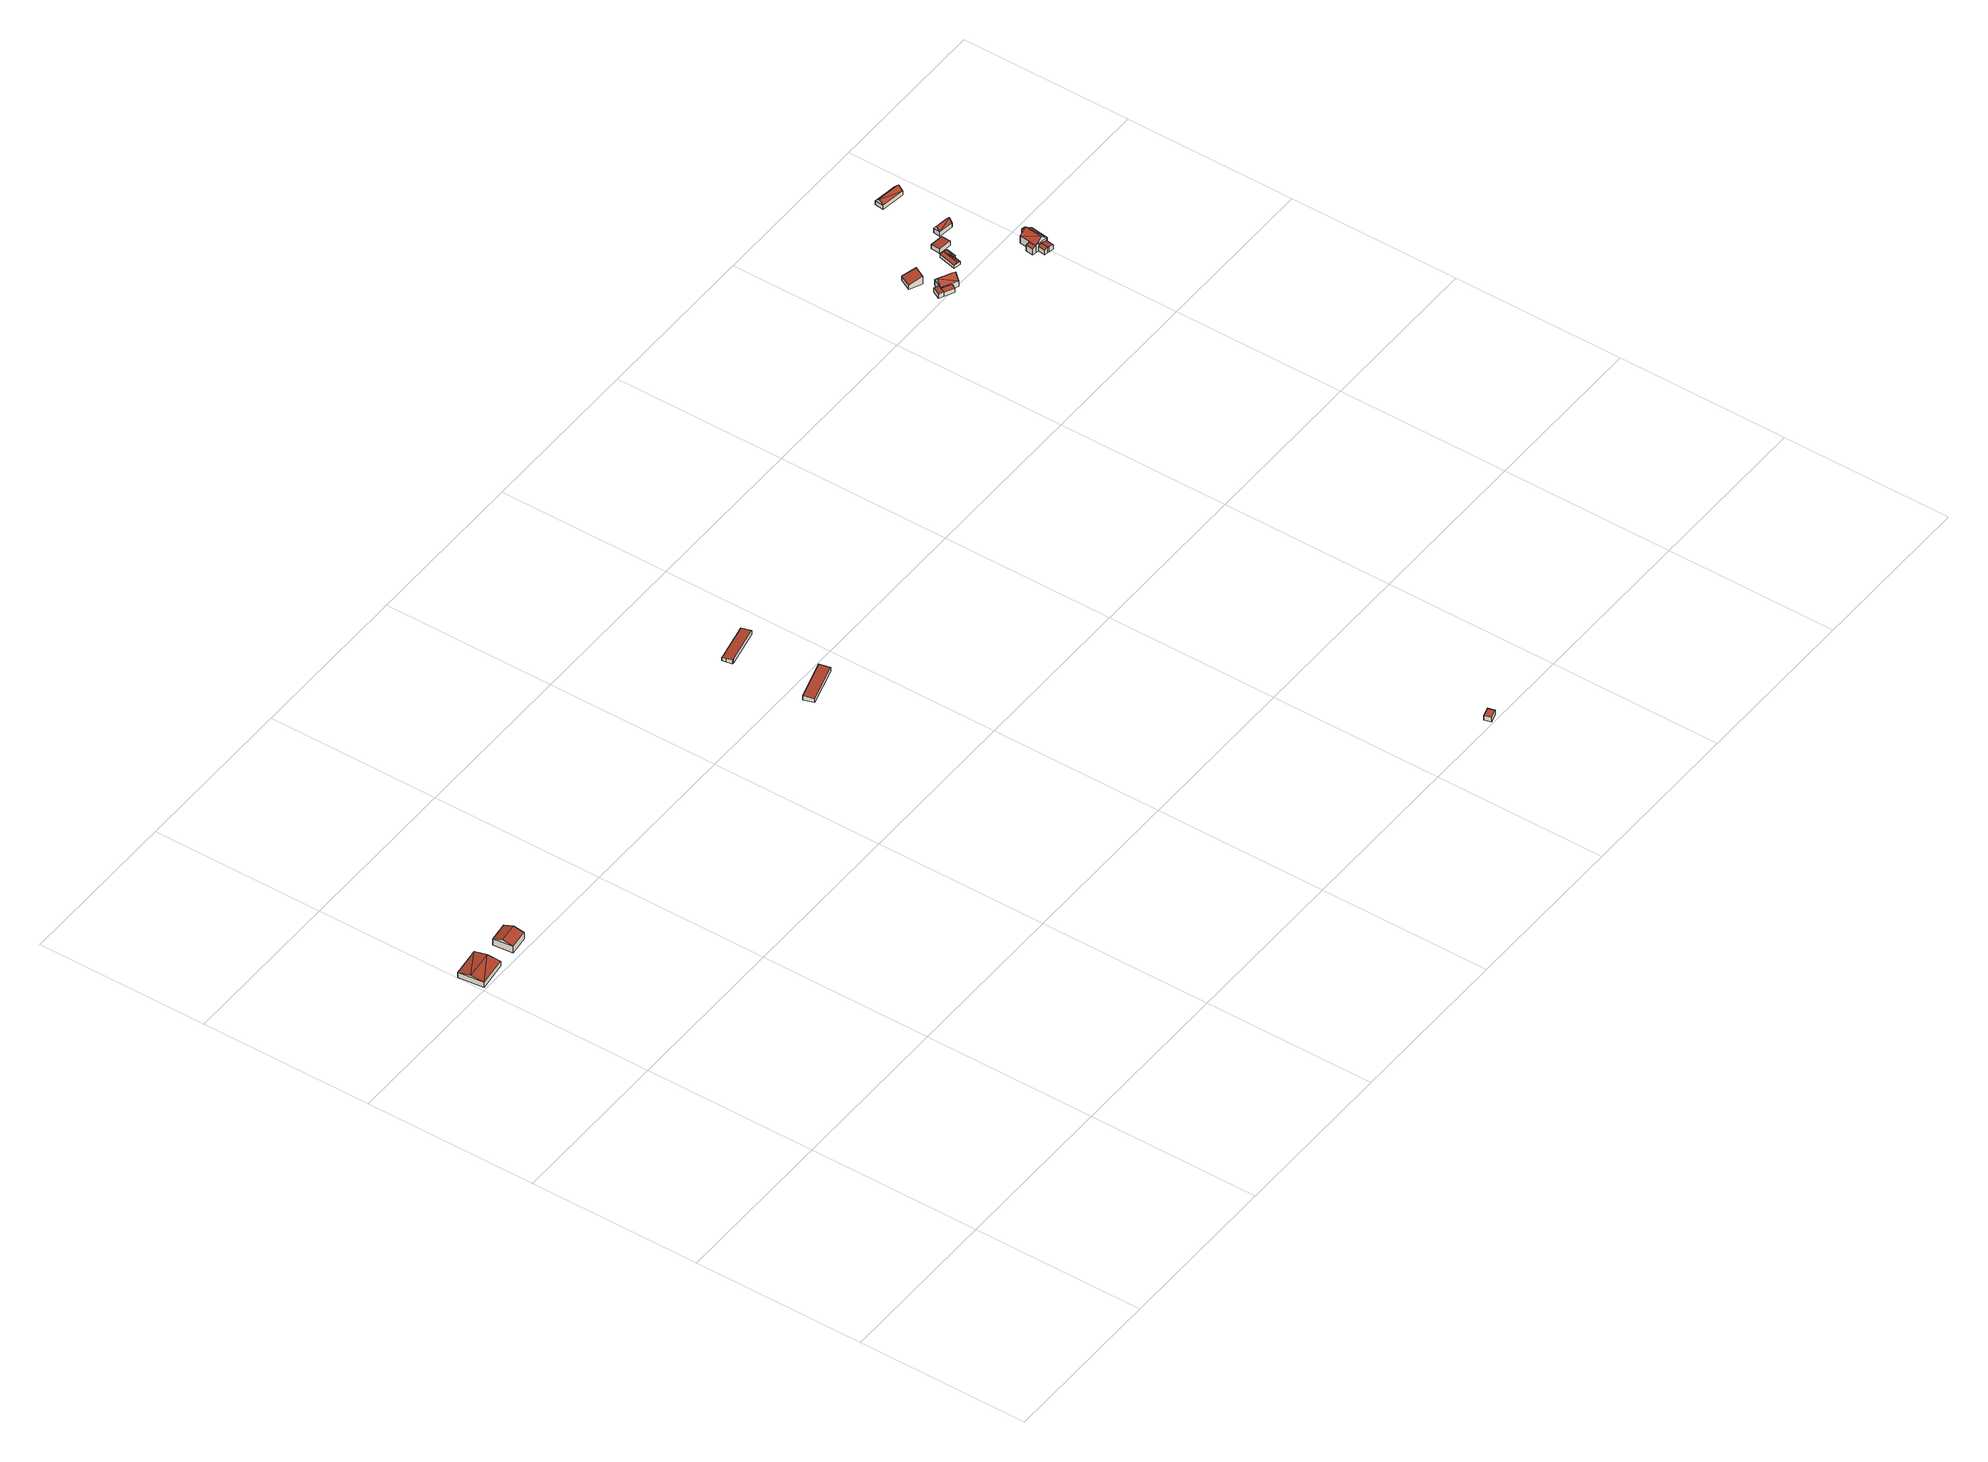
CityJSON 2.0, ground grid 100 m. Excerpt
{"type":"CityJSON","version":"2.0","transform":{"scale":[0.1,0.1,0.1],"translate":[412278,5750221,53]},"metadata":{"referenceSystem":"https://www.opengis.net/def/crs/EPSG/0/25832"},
"CityObjects":{
"building1":{"type":"Building","attributes":{"Gemeindeschluessel":"05570040","Geometrietyp2DReferenz":"3000","function":"31001_2700","roofType":"3100","measuredHeight":4.62},"geometry":[{"type":"Solid","lod":"2","boundaries":[[[[0,1,2,3]],[[4,5,1,0]],[[6,7,5,4]],[[3,2,7,6]],[[0,8,4]],[[6,9,3]],[[9,8,0]],[[0,3,9]],[[6,4,8]],[[8,9,6]],[[1,5,7,2]]]],"semantics":{"surfaces":[{"type":"WallSurface"},{"type":"RoofSurface"},{"type":"GroundSurface"}],"values":[[0,0,0,0,0,0,1,1,1,1,2]]}}]},
"building2":{"type":"Building","attributes":{"Gemeindeschluessel":"05570040","Geometrietyp2DReferenz":"3000","function":"31001_2700","roofType":"3100","measuredHeight":6.14},"geometry":[{"type":"Solid","lod":"2","boundaries":[[[[10,11,12,13]],[[14,15,11,10]],[[16,17,15,14]],[[13,12,17,16]],[[10,18,14]],[[16,19,13]],[[13,19,18,10]],[[14,18,19,16]],[[11,15,17,12]]]],"semantics":{"surfaces":[{"type":"WallSurface"},{"type":"RoofSurface"},{"type":"GroundSurface"}],"values":[[0,0,0,0,0,0,1,1,2]]}}]},
"building3":{"type":"Building","attributes":{"Gemeindeschluessel":"05570040","Geometrietyp2DReferenz":"3000","function":"31001_2700","roofType":"2100","measuredHeight":3.05},"geometry":[{"type":"Solid","lod":"2","boundaries":[[[[20,21,22,23]],[[24,25,21,20]],[[26,27,25,24]],[[23,22,27,26]],[[24,20,23,26]],[[21,25,27,22]]]],"semantics":{"surfaces":[{"type":"WallSurface"},{"type":"RoofSurface"},{"type":"GroundSurface"}],"values":[[0,0,0,0,1,2]]}}]},
"building4":{"type":"Building","attributes":{"Gemeindeschluessel":"05570040","Geometrietyp2DReferenz":"3000","function":"31001_2700","roofType":"2100","measuredHeight":2.76},"geometry":[{"type":"Solid","lod":"2","boundaries":[[[[28,29,30,31]],[[32,33,29,28]],[[34,35,33,32]],[[36,37,35,34]],[[38,39,37,36]],[[40,41,39,38]],[[31,30,41,40]],[[38,36,34,32,28,31,40]],[[29,33,35,37,39,41,30]]]],"semantics":{"surfaces":[{"type":"WallSurface"},{"type":"RoofSurface"},{"type":"GroundSurface"}],"values":[[0,0,0,0,0,0,0,1,2]]}}]},
"building5":{"type":"Building","attributes":{"Gemeindeschluessel":"05570040","Geometrietyp2DReferenz":"3000","function":"51009_1610","roofType":"1000","measuredHeight":3.08},"geometry":[{"type":"Solid","lod":"2","boundaries":[[[[42,43,44,45]],[[46,47,43,42]],[[48,49,47,46]],[[45,44,49,48]],[[46,42,45,48]],[[43,47,49,44]]]],"semantics":{"surfaces":[{"type":"WallSurface"},{"type":"RoofSurface"},{"type":"GroundSurface"}],"values":[[0,0,0,0,1,2]]}}]},
"building6":{"type":"Building","attributes":{"Gemeindeschluessel":"05515000","Geometrietyp2DReferenz":"3000","function":"31001_2460","roofType":"2100","measuredHeight":5.09},"geometry":[{"type":"Solid","lod":"2","boundaries":[[[[50,51,52,53]],[[54,55,51,50]],[[56,57,55,54]],[[53,52,57,56]],[[54,50,53,56]],[[51,55,57,52]]]],"semantics":{"surfaces":[{"type":"WallSurface"},{"type":"RoofSurface"},{"type":"GroundSurface"}],"values":[[0,0,0,0,1,2]]}}]},
"building7":{"type":"Building","attributes":{"Gemeindeschluessel":"05515000","Geometrietyp2DReferenz":"3000","function":"31001_1000"},"address":[{"country":"Germany","locality":"Münster","thoroughfareNumber":"90","thoroughfareName":"Am Steintor"}],"children":["building7-1","building7-2","building7-3"]},
"building7-1":{"type":"BuildingPart","attributes":{"roofType":"2100","measuredHeight":3.21},"parents":["building7"],"geometry":[{"type":"Solid","lod":"2","boundaries":[[[[58,59,60,61,62]],[[63,64,59,58]],[[65,66,64,63]],[[63,58,62,67,68,65]],[[59,64,66,69,60]],[[67,62,61]],[[66,65,68,69]],[[69,68,67,61,60]]]],"semantics":{"surfaces":[{"type":"WallSurface"},{"type":"RoofSurface"},{"type":"GroundSurface"},{"type":"ClosureSurface"}],"values":[[0,0,0,1,2,0,3,3]]}}]},
"building7-2":{"type":"BuildingPart","attributes":{"roofType":"3100","measuredHeight":6.92},"parents":["building7"],"geometry":[{"type":"Solid","lod":"2","boundaries":[[[[70,71,72,73]],[[74,75,71,70]],[[70,76,74]],[[77,78,73]],[[76,70,73]],[[73,78,76]],[[74,76,78]],[[78,77,74]],[[71,75,79,69,66,72]],[[75,74,77,80,81,79]],[[68,69,79,81,80]],[[66,65,68,80,77,73,72]],[[69,68,65,66]]]],"semantics":{"surfaces":[{"type":"WallSurface"},{"type":"RoofSurface"},{"type":"GroundSurface"},{"type":"ClosureSurface"}],"values":[[0,0,0,0,1,1,1,1,2,0,3,0,3]]}}]},
"building7-3":{"type":"BuildingPart","attributes":{"roofType":"2100","measuredHeight":3.37},"parents":["building7"],"geometry":[{"type":"Solid","lod":"2","boundaries":[[[[82,83,79,81]],[[61,60,83,82]],[[81,80,67,61,82]],[[69,79,83,60]],[[67,80,68]],[[61,67,68,69,60]],[[69,68,80,81,79]]]],"semantics":{"surfaces":[{"type":"WallSurface"},{"type":"RoofSurface"},{"type":"GroundSurface"},{"type":"ClosureSurface"}],"values":[[0,0,1,2,0,3,3]]}}]},
"building8":{"type":"Building","attributes":{"Gemeindeschluessel":"05515000","Geometrietyp2DReferenz":"3000","function":"31001_2460","roofType":"5000","measuredHeight":2.92},"geometry":[{"type":"Solid","lod":"2","boundaries":[[[[84,85,86,87]],[[88,89,85,84]],[[90,91,89,88]],[[92,93,91,90]],[[94,95,93,92]],[[87,86,95,94]],[[96,92,90,97]],[[84,87,94]],[[84,94,96]],[[88,84,96]],[[96,97,88]],[[88,97,90]],[[92,96,94]],[[85,89,91,93,95,86]]]],"semantics":{"surfaces":[{"type":"WallSurface"},{"type":"RoofSurface"},{"type":"GroundSurface"}],"values":[[0,0,0,0,0,0,1,1,1,1,1,0,0,2]]}}]},
"building9":{"type":"Building","attributes":{"Gemeindeschluessel":"05515000","Geometrietyp2DReferenz":"3000","function":"31001_1310","roofType":"2100","measuredHeight":3.14},"geometry":[{"type":"Solid","lod":"2","boundaries":[[[[98,99,100,101]],[[102,103,99,98]],[[104,105,103,102]],[[101,100,105,104]],[[102,98,101,104]],[[99,103,105,100]]]],"semantics":{"surfaces":[{"type":"WallSurface"},{"type":"RoofSurface"},{"type":"GroundSurface"}],"values":[[0,0,0,0,1,2]]}}]},
"building10":{"type":"Building","attributes":{"Gemeindeschluessel":"05515000","Geometrietyp2DReferenz":"3000","function":"31001_2460","roofType":"3100","measuredHeight":5.31},"geometry":[{"type":"Solid","lod":"2","boundaries":[[[[106,107,108,109]],[[110,111,107,106]],[[112,113,111,110]],[[109,108,113,112]],[[106,114,110]],[[112,115,109]],[[115,114,106]],[[106,109,115]],[[114,115,112]],[[112,110,114]],[[107,111,113,108]]]],"semantics":{"surfaces":[{"type":"WallSurface"},{"type":"RoofSurface"},{"type":"GroundSurface"}],"values":[[0,0,0,0,0,0,1,1,1,1,2]]}}]},
"building11":{"type":"Building","attributes":{"Gemeindeschluessel":"05515000","Geometrietyp2DReferenz":"3000","function":"31001_1000"},"address":[{"country":"Germany","locality":"Münster","thoroughfareNumber":"88","thoroughfareName":"Am Steintor"}],"children":["building11-1","building11-2","building11-3","building11-4"]},
"building11-1":{"type":"BuildingPart","attributes":{"roofType":"3100","measuredHeight":3.96},"parents":["building11"],"geometry":[{"type":"Solid","lod":"2","boundaries":[[[[116,117,118,119]],[[120,121,117,116]],[[122,123,121,120]],[[124,125,123,122]],[[126,127,125,124]],[[128,129,127,126]],[[122,120,116,119,130,124]],[[128,126,124,130]],[[118,117,121,123,125,127,129,131]],[[118,131,130,119]],[[128,130,131,129]]]],"semantics":{"surfaces":[{"type":"WallSurface"},{"type":"RoofSurface"},{"type":"GroundSurface"},{"type":"ClosureSurface"}],"values":[[0,0,0,0,0,0,1,1,2,3,3]]}}]},
"building11-2":{"type":"BuildingPart","attributes":{"roofType":"5000","measuredHeight":5.47},"parents":["building11"],"geometry":[{"type":"Solid","lod":"2","boundaries":[[[[132,133,134,135]],[[136,137,133,132]],[[138,139,137,136]],[[140,141,139,138]],[[142,143,141,140]],[[144,145,143,142]],[[146,147,148,149]],[[150,151,147,146]],[[152,153,151,150]],[[154,155,153,152]],[[156,157,155,154]],[[158,159,157,156]],[[160,159,158]],[[161,162,159,160]],[[163,164,162,161]],[[165,166,164,163]],[[167,168,166,165]],[[169,170,168,167]],[[171,172,170,169]],[[173,174,172,171]],[[175,176,174,173]],[[177,178,176,175]],[[179,180,178,177]],[[181,182,180,179]],[[183,184,182,181]],[[185,186,184,183]],[[187,188,186,185]],[[189,190,188,187]],[[191,192,190,189]],[[135,134,192,191]],[[185,183,181,179,177,175,173,171,169,167,165,163,161,160,193,187]],[[158,156,154,152,150,146,149,194,195,193,160]],[[196,144,142,140,138,136,132,135,191,189,187,193,195]],[[133,137,139,141,143,145,197,148,147,151,153,155,157,159,162,164,166,168,170,172,174,176,178,180,182,184,186,188,190,192,134]],[[196,195,198]],[[145,144,196,198,197]],[[198,195,194]],[[198,194,149,148,197]]]],"semantics":{"surfaces":[{"type":"WallSurface"},{"type":"RoofSurface"},{"type":"GroundSurface"},{"type":"ClosureSurface"}],"values":[[0,0,0,0,0,0,0,0,0,0,0,0,0,0,0,0,0,0,0,0,0,0,0,0,0,0,0,0,0,0,1,1,1,2,0,3,0,3]]}}]},
"building11-3":{"type":"BuildingPart","attributes":{"roofType":"2100","measuredHeight":4.6},"parents":["building11"],"geometry":[{"type":"Solid","lod":"2","boundaries":[[[[199,200,201,202]],[[203,204,205,206]],[[202,201,204,203]],[[206,199,202,203]],[[200,205,204,201]],[[205,200,199,206]]]],"semantics":{"surfaces":[{"type":"WallSurface"},{"type":"RoofSurface"},{"type":"GroundSurface"},{"type":"ClosureSurface"}],"values":[[0,0,0,1,2,3]]}}]},
"building11-4":{"type":"BuildingPart","attributes":{"roofType":"3100","measuredHeight":8.29},"parents":["building11"],"geometry":[{"type":"Solid","lod":"2","boundaries":[[[[207,119,118,208,209]],[[210,206,205,129,128,211]],[[212,213,200,199,214]],[[215,149,148,213,212]],[[216,217,145,144,218]],[[209,208,217,216]],[[216,219,220,209]],[[221,222,209,220]],[[223,212,221,220]],[[212,214,210,224,221]],[[222,221,224,211,207]],[[224,210,211]],[[223,215,212]],[[223,220,219,218,196,198,194,215]],[[222,207,209]],[[219,216,218]],[[118,131,129,205,200,213,148,197,145,217,208]],[[130,119,207,211,128]],[[118,119,130,131]],[[129,131,130,128]],[[206,210,214,199]],[[200,205,206,199]],[[149,215,194]],[[196,218,144]],[[197,198,196,144,145]],[[148,149,194,198,197]]]],"semantics":{"surfaces":[{"type":"WallSurface"},{"type":"RoofSurface"},{"type":"GroundSurface"},{"type":"ClosureSurface"}],"values":[[0,0,0,0,0,0,1,1,1,1,0,0,0,0,0,0,2,0,3,3,0,3,0,0,3,3]]}}]},
"building12":{"type":"Building","attributes":{"Gemeindeschluessel":"05515000","Geometrietyp2DReferenz":"3000","function":"31001_1000","roofType":"3100","measuredHeight":5.23},"address":[{"country":"Germany","locality":"Münster","thoroughfareNumber":"86a","thoroughfareName":"Am Steintor"}],"geometry":[{"type":"Solid","lod":"2","boundaries":[[[[225,226,227,228]],[[229,230,226,225]],[[231,232,230,229]],[[228,227,232,231]],[[225,233,229]],[[231,234,228]],[[228,234,233]],[[233,225,228]],[[234,231,229]],[[229,233,234]],[[226,230,232,227]]]],"semantics":{"surfaces":[{"type":"WallSurface"},{"type":"RoofSurface"},{"type":"GroundSurface"}],"values":[[0,0,0,0,0,0,1,1,1,1,2]]}}]}
},
"vertices":[
[175,3180,43],[175,3180,10],[2,3159,10],[2,3159,43],[193,3029,43],[193,3029,10],[20,3008,43],[20,3008,10],[184,3105,56],[11,3084,56],
[312,3038,47],[312,3038,4],[426,3052,4],[426,3052,47],[298,3153,47],[298,3153,4],[412,3167,47],[412,3167,4],[305,3096,65],[419,3109,65],
[2880,2911,37],[2880,2911,10],[2864,2972,10],[2864,2972,41],[2650,2845,37],[2650,2845,10],[2633,2906,41],[2633,2906,10],
[2637,3375,34],[2637,3375,9],[2644,3341,9],[2644,3341,36],[2633,3400,32],[2633,3400,9],[2641,3401,32],[2641,3401,9],[2862,3445,32],[2862,3445,9],[2874,3386,36],[2874,3386,9],[2652,3342,36],[2652,3342,9],
[4523,64,37],[4523,64,6],[4468,49,6],[4468,49,37],[4534,25,37],[4534,25,6],[4479,8,37],[4479,8,6],
[5361,4182,39],[5361,4182,10],[5434,4146,10],[5434,4146,61],[5398,4248,39],[5398,4248,10],[5470,4211,61],[5470,4211,10],
[5393,4021,39],[5393,4021,11],[5420,4008,11],[5420,4008,39],[5420,4008,43],[5416,4068,39],[5416,4068,11],[5443,4054,43],[5443,4054,11],[5429,4027,43],[5433,4035,43],[5433,4035,11],
[5552,4050,48],[5552,4050,11],[5463,4094,11],[5463,4094,48],[5523,3990,48],[5523,3990,11],[5538,4020,80],[5433,4035,48],[5448,4064,80],[5489,4007,11],[5433,4035,45],[5489,4007,45],
[5476,3980,39],[5476,3980,11],
[5667,4122,33],[5667,4122,10],[5677,4120,10],[5677,4120,33],[5656,4074,33],[5656,4074,10],[5616,4082,33],[5616,4082,10],[5640,4186,33],[5640,4186,10],[5688,4175,33],[5688,4175,10],[5660,4181,40],[5636,4078,40],
[5668,4259,38],[5668,4259,11],[5662,4203,11],[5662,4203,42],[5747,4251,38],[5747,4251,11],[5740,4194,42],[5740,4194,11],
[5858,4302,42],[5858,4302,13],[5768,4314,13],[5768,4314,42],[5852,4262,42],[5852,4262,13],[5763,4274,42],[5763,4274,13],[5855,4282,66],[5766,4294,66],
[6012,3758,43],[6012,3758,13],[6019,3803,13],[6019,3803,43],[5983,3762,51],[5983,3762,13],[5983,3764,51],[5983,3764,13],[5976,3765,52],[5976,3765,13],[5954,3769,43],[5954,3769,13],[5960,3811,43],[5960,3811,13],[5981,3808,52],[5981,3808,13],
[6025,3931,57],[6025,3931,13],[6025,3933,13],[6025,3933,58],[6026,3929,56],[6026,3929,13],[6026,3926,56],[6026,3926,13],[6026,3924,56],[6026,3924,13],[6026,3923,56],[6026,3923,13],[6024,3908,56],[6024,3908,13],[5990,3930,55],[5990,3930,13],[5988,3913,13],[5988,3913,55],[5991,3933,55],[5991,3933,13],[5992,3935,56],[5992,3935,13],[5994,3937,57],[5994,3937,13],[5995,3939,57],[5995,3939,13],[5997,3940,58],[5997,3940,13],[5997,3940,59],[5998,3941,58],[5998,3941,13],[6000,3942,57],[6000,3942,13],[6001,3943,57],[6001,3943,13],[6003,3943,56],[6003,3943,13],[6006,3944,56],[6006,3944,13],[6008,3944,55],[6008,3944,13],[6011,3944,55],[6011,3944,13],[6012,3944,55],[6012,3944,13],[6014,3943,56],[6014,3943,13],[6017,3942,56],[6017,3942,13],[6019,3941,57],[6019,3941,13],[6020,3939,58],[6020,3939,13],[6022,3938,59],[6022,3938,13],[6022,3937,59],[6022,3937,13],[6023,3936,59],[6023,3936,13],[6024,3935,58],[6024,3935,13],[6008,3927,67],[5998,3912,62],[6006,3911,67],[6014,3910,62],[6006,3911,13],[6006,3911,62],
[5947,3859,59],[5947,3859,13],[5925,3862,13],[5925,3862,51],[5919,3817,51],[5919,3817,13],[5941,3814,13],[5941,3814,59],
[6019,3803,62],[6022,3802,13],[6022,3802,62],[5941,3814,62],[5960,3811,62],[5955,3918,62],[5955,3918,13],[5947,3859,62],[5988,3913,62],[6036,3907,62],[6036,3907,13],[6024,3908,62],[6024,3908,72],[5995,3912,96],[5981,3808,96],[6019,3803,65],[5988,3913,89],[5960,3811,78],
[5757,4615,41],[5757,4615,14],[5899,4596,14],[5899,4596,41],[5764,4667,41],[5764,4667,14],[5906,4648,41],[5906,4648,14],[5761,4641,66],[5903,4622,66]
]}
